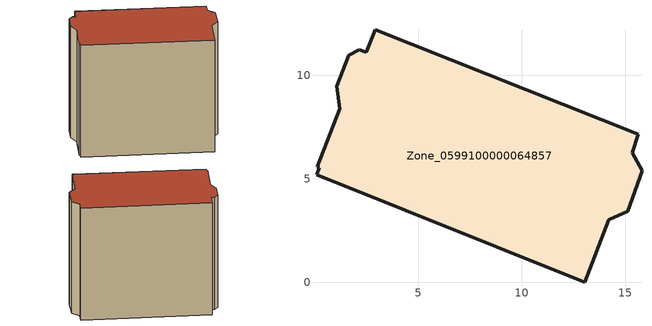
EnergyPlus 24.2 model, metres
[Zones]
Zone_0599100000064857
 floor ground (C_G): 1.22,8.37 1.08,9.46 1.65,10.97 2.17,11.23 2.49,11.1 2.93,12.2 15.63,7.15 15.32,6.26 15.8,5.39 15.12,3.44 14.19,3.01 13.03,0 0.1,5.2 0.23,5.53 0.13,5.57 z0
 wall outside (C_F): 15.63,7.15 2.93,12.2 2.49,11.1 2.17,11.23 1.65,10.97 1.08,9.46 1.22,8.37 0.13,5.57 0.23,5.53 0.1,5.2 13.03,0 14.19,3.01 15.12,3.44 15.8,5.39 15.32,6.26 15.63,7.15 z0:13.08
 roof outside (C_R): 2.49,11.1 2.17,11.23 1.65,10.97 1.08,9.46 1.22,8.37 0.13,5.57 0.23,5.53 0.1,5.2 13.03,0 14.19,3.01 15.12,3.44 15.8,5.39 15.32,6.26 15.63,7.15 2.93,12.2 z13.08
[BUILDING]
Pand.0599100000064857: North Axis=0; Terrain=City; Loads Convergence Tolerance Value=0.04; Temperature Convergence Tolerance Value=0.4; Solar Distribution=FullExterior; Maximum Number of Warmup Days=25; Minimum Number of Warmup Days=1
[Site:Location]
Rotterdam.The.Hague.AP_ZH_NLD Design_Conditions: Latitude=51.96; Longitude=4.45; Time Zone=1; Elevation=-4.5
[SITE:GROUNDTEMPERATURE:BUILDINGSURFACE]
18, 18, 18, 18, 18, 18, 18, 18, 18, 18, 18, 18
[MATERIAL] Thermal Absorptance=0.9; Solar Absorptance=0.7; Visible Absorptance=0.7
Name | Roughness | Thickness | Conductivity | Density | Specific Heat
G.TC.1946 | MediumSmooth | 0.15 | 1 | 540 | 1210
F.TC.1946 | Rough | 0.3 | 0.857143 | 1920 | 840
R.TC.1946 | MediumRough | 0.2 | 0.909091 | 1500 | 1000
[CONSTRUCTION]
C_G: G.TC.1946
C_F: F.TC.1946
C_R: R.TC.1946
[ZONE]
Zone_0599100000064857: Type=1; Multiplier=1; Ceiling Height=Autocalculate; Volume=Autocalculate; Floor Area=autocalculate; Part of Total Floor Area=Yes
[ZONEINFILTRATION:DESIGNFLOWRATE]
Infil_Zone_0599100000064857: Zone or ZoneList or Space or SpaceList=Zone_0599100000064857; Schedule=AlwaysOn; Design Flow Rate Calculation Method=Flow/Area; Flow Rate per Floor Area=0.003; Constant Term Coefficient=1; Temperature Term Coefficient=0; Velocity Term Coefficient=0; Velocity Squared Term Coefficient=0
[HVACTEMPLATE:ZONE:IDEALLOADSAIRSYSTEM]
Zone_0599100000064857: Maximum Heating Supply Air Temperature=50; Minimum Cooling Supply Air Temperature=13; Maximum Heating Supply Air Humidity Ratio=0.0156; Minimum Cooling Supply Air Humidity Ratio=0.0077; Heating Limit=NoLimit; Cooling Limit=NoLimit; Dehumidification Control Type=ConstantSensibleHeatRatio; Cooling Sensible Heat Ratio=0.7; Dehumidification Setpoint=60; Humidification Control Type=None; Humidification Setpoint=30; Outdoor Air Method=None; Outdoor Air Flow Rate per Person=0.00944; Outdoor Air Flow Rate per Zone Floor Area=0; Outdoor Air Flow Rate per Zone=0; Demand Controlled Ventilation Type=None; Outdoor Air Economizer Type=NoEconomizer; Heat Recovery Type=None; Sensible Heat Recovery Effectiveness=0.7; Latent Heat Recovery Effectiveness=0.65
[ZONECONTROL:THERMOSTAT]
ThermostatControl_Zone_0599100000064857: Zone or ZoneList=Zone_0599100000064857; Control Type Schedule=DualSetpointControlType; Control 1=Thermostat_Zone_0599100000064857; Temperature Difference Between Cutout And Setpoint=0
[THERMOSTATSETPOINT:DUALSETPOINT]
Thermostat_Zone_0599100000064857: Heating Setpoint Temperature Schedule=HeatingSetpoint_Zone_0599100000064857; Cooling Setpoint Temperature Schedule=CoolingSetpoint_Zone_0599100000064857
[SCHEDULE:COMPACT]
HeatingSetpoint_Zone_0599100000064857: Through: 12/31, For: AllDays, Until: 24:00, 21
CoolingSetpoint_Zone_0599100000064857: Through: 12/31, For: AllDays, Until: 24:00, 24
DualSetpointControlType: Through: 12/31, For: AllDays, Until: 24:00, 4
AlwaysOn: Through: 12/31, For: AllDays, Until: 24:00, 1
